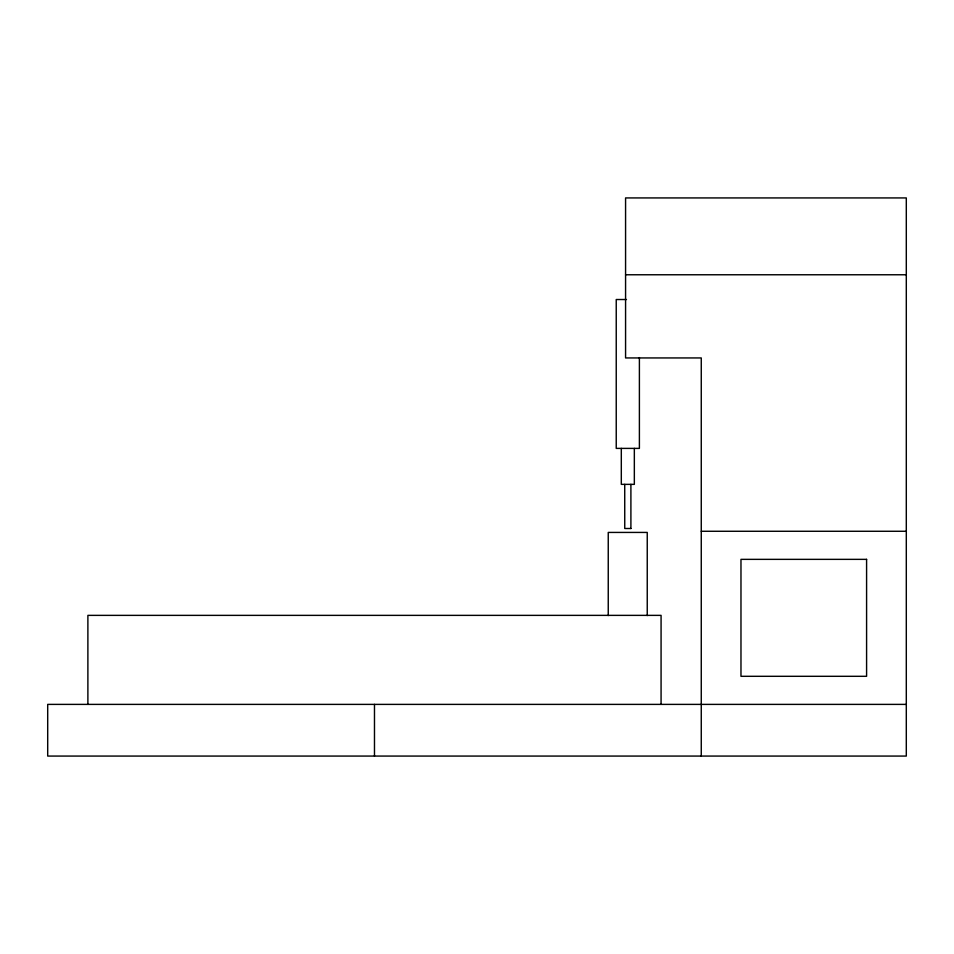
<?xml version="1.0" encoding="UTF-8"?>
<svg xmlns="http://www.w3.org/2000/svg" width="954" height="954" viewBox="0 0 954 954"><rect width="100%" height="100%" fill="white"/><g stroke="black" fill="none" stroke-linecap="round" stroke-linejoin="round"><path stroke-width="1.43" d="M625.574 274.764L906.3 274.764M626.468 299.52L616.236 299.52L616.236 448.392L639.395 448.392L639.395 357.583M630.892 528.504L624.751 528.504L624.727 484.358M701.262 531.271L906.3 531.271M906.3 704.386L47.7 704.386L47.7 756.069L906.3 756.069L906.3 197.931L625.574 197.931L625.574 357.941L701.262 357.941L701.262 756.069M661.074 704.386L661.074 615.366L87.887 615.366L87.887 704.386M647.241 615.568L647.241 532.427L608.247 532.427L608.247 615.568M634.338 448.392L634.338 484.358L621.304 484.358L621.304 448.392M630.904 484.358L630.904 528.504M374.481 704.386L374.481 756.069M866.59 559.354L740.972 559.354L740.972 676.303L866.59 676.303L866.59 559.354"/></g></svg>
